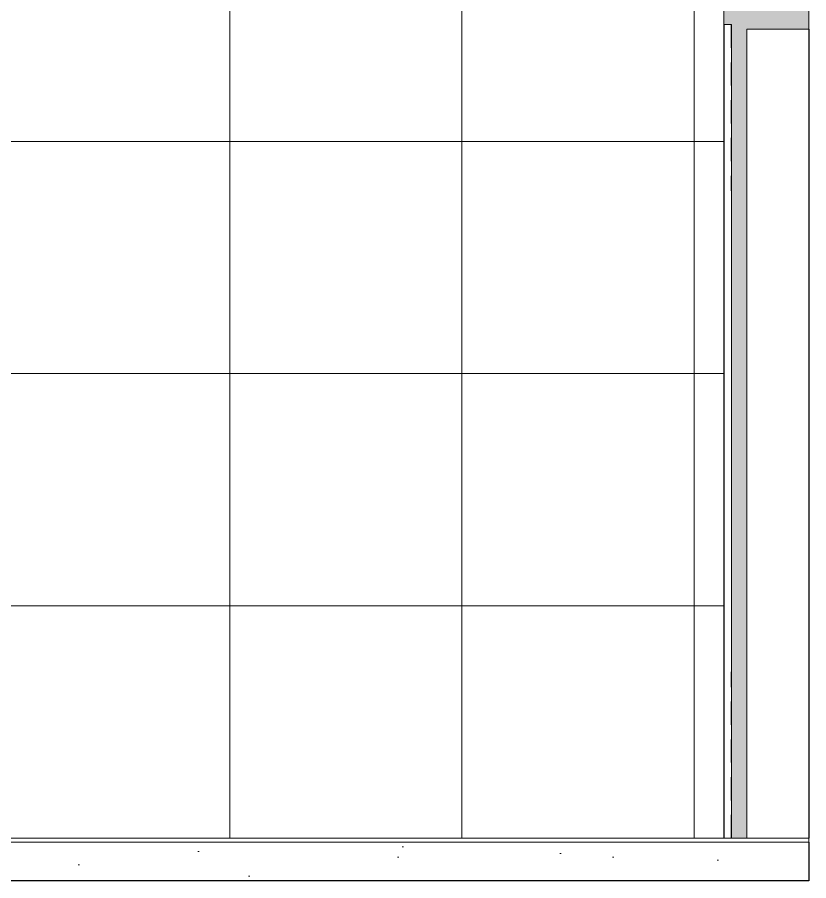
# Model space of a CAD drawing. Header units: metres. Extents: x -1.9 to 95.3, y -2.2 to 2.5.
# Drawn here: x 90.306 to 92.351, y -2.225 to 0.006 of the extents above; entities that cross this region are included whole.
import ezdxf

# ---------------------------------------------------------------- set-up
doc = ezdxf.new("R2010")
doc.units = ezdxf.units.M
doc.header["$MEASUREMENT"] = 0
for name, color, linetype, lineweight, true_color in [('LAJES.EST_Caneta_No__254', 7, 'Continuous', 0, 0xd1c9ad), ('LAJES.EST_Caneta_No__97', 7, 'Continuous', 13, 0x6b6b6b), ('PAREDE CONSTRUIR_Caneta_No__97', 7, 'Continuous', 13, 0x6b6b6b), ('Portas Archicad_Caneta_No__9', 7, 'Continuous', 9, 0x020202)]:
    doc.layers.add(name, color=color, linetype=linetype, lineweight=lineweight, true_color=true_color)
for name, color, linetype, lineweight in [('LAJES.EST_Caneta_No__4', 7, 'Continuous', 25), ('LAJES.EST_Caneta_No__7', 7, 'Continuous', 13), ('Portas Archicad_Caneta_No__241', 7, 'Continuous', 13), ('Portas Archicad_Caneta_No__3', 7, 'Continuous', 30)]:
    doc.layers.add(name, color=color, linetype=linetype, lineweight=lineweight)
doc.layers.add('Portas Archicad', color=7, linetype='Continuous')
pattern_1 = [(45, (130.5551, -1.615), (-0.159099, 0.159099), [0, -0.15, 0, -0.225]), (110, (131.0551, -1.615), (0.2114308, 0.0769545), [0, -0.11, 0, -0.19])]
pattern_2 = [(50, (130.5551, -2.115), (-0.546554, 0.0478173), [0.05715, -0.62865]), (355, (130.5551, -2.115), (-0.10573, 0.5731705), [0.04572, -0.502922]), (100.4514, (130.60065, -2.119), (0.440824, 0.525353), [0.04857, -0.534271]), (46.1842, (130.5551, -1.9626), (-0.813237, 0.126127), [0.085725, -0.942975]), (96.6356, (130.6229, -1.9731), (0.712212, 0.742278), [0.072855, -0.801407]), (351.1842, (130.5551, -1.9626), (0.712212, 0.742278), [0.06858, -0.75438]), (21, (130.6313, -2.0007), (-0.454843, 0.3067956), [0.05715, -0.62865]), (326, (130.6313, -2.0007), (0.185406, 0.552564), [0.04572, -0.50292]), (71.4514, (130.6692, -2.02627), (0.640249, 0.245768), [0.04857, -0.53427]), (37.5, (130.5551, -2.115), (0.0092658, 0.2536651), [0, -0.496824, 0, -0.51054, 0, -0.504825]), (7.5, (130.5551, -2.115), (0.200459, 0.3005417), [0, -0.291084, 0, -0.485394, 0, -0.192405]), (327.5, (130.38518, -2.115), (-0.4067718, 0.0171862), [0, -0.1905, 0, -0.59436, 0, -0.78867]), (317.5, (130.30898, -2.115), (0.4443875, 0.0762795), [0, -0.24765, 0, -0.394716, 0, -0.56007])]

msp = doc.modelspace()

# ---------------------------------------------------------------- hatches: boundary and pattern name
at = {"layer": 'LAJES.EST_Caneta_No__254', "linetype": 'Continuous', "lineweight": 0, "true_color": 0xd1c9ad}
h = msp.add_hatch(dxfattribs=at)
h.set_pattern_fill('Haie_OD_0018', color=9, style=0, pattern_type=2)
h.set_pattern_definition(pattern_1)
h.paths.add_polyline_path([(92.1514, -2.115), (88.4549, -2.115), (88.4549, -2.125), (92.1514, -2.125)])
h = msp.add_hatch(dxfattribs=at)
h.set_pattern_fill('Haie_OD_0018', color=9, style=0, pattern_type=2)
h.set_pattern_definition(pattern_1)
h.paths.add_polyline_path([(92.1514, -2.115), (92.1514, -2.125), (92.3514, -2.125), (92.3514, -2.115)])
at = {"layer": 'LAJES.EST_Caneta_No__97', "linetype": 'Continuous', "lineweight": 13, "true_color": 0x6b6b6b}
h = msp.add_hatch(dxfattribs=at)
h.set_pattern_fill('AR_CONC_0018', color=251, style=0, pattern_type=2)
h.set_pattern_definition(pattern_2)
h.paths.add_polyline_path([(88.4549, -2.125), (88.4549, -2.225), (92.1514, -2.225), (92.1514, -2.125)])
h = msp.add_hatch(dxfattribs=at)
h.set_pattern_fill('AR_CONC_0018', color=251, style=0, pattern_type=2)
h.set_pattern_definition(pattern_2)
h.paths.add_polyline_path([(92.1514, -2.125), (92.1514, -2.225), (92.3514, -2.225), (92.3514, -2.125)])
at = {"layer": 'PAREDE CONSTRUIR_Caneta_No__97', "linetype": 'Continuous', "lineweight": 13, "true_color": 0x6b6b6b}
h = msp.add_hatch(dxfattribs=at)
h.set_pattern_fill('Ceramica_60_x_60_0018', color=251, style=0, pattern_type=2)
h.set_pattern_definition([(0, (88.4549, -2.115), (0, 0.6), []), (90, (88.4549, -2.115), (-0.6, 0), [])])
h.paths.add_polyline_path([(88.4549, 0.925), (88.4649, 0.925), (88.4649, 0.045), (88.4549, 0.045), (88.4549, -2.115), (92.1324, -2.115), (92.1324, -0.013), (92.1324, 0.037), (92.1514, 0.037), (92.1514, 1.035), (88.4549, 1.035)])
at = {"layer": 'Portas Archicad', "linetype": 'Continuous', "lineweight": 0, "true_color": 0xffffff}
for points in [[(92.1324, -0.013), (92.1514, -0.013), (92.1514, 0.037), (92.1324, 0.037)], [(92.1914, -0.013), (92.1914, -0.025), (92.3514, -0.025), (92.3514, 0.025), (92.1514, 0.025), (92.1514, -0.013)], [(92.1514, -2.115), (92.1914, -2.115), (92.1914, -0.013), (92.1514, -0.013)]]:
    msp.add_hatch(color=7, dxfattribs=at).paths.add_polyline_path(points)

# ---------------------------------------------------------------- linework, layer by layer
at = {"layer": 'LAJES.EST_Caneta_No__4', "color": 7, "linetype": 'Continuous', "lineweight": 25}
for p, q in [((92.3514, -2.125), (92.3514, -2.225)), ((92.1514, -2.225), (88.4549, -2.225)), ((92.3514, -2.225), (92.1514, -2.225))]:
    msp.add_line(p, q, dxfattribs=at)
at = {"layer": 'LAJES.EST_Caneta_No__7', "color": 7, "linetype": 'Continuous', "lineweight": 13}
for p, q in [((92.1514, -2.115), (88.4549, -2.115)), ((92.3514, -2.115), (92.3514, -2.125)), ((92.1514, -2.125), (88.4549, -2.125)), ((92.3514, -2.125), (92.1514, -2.125))]:
    msp.add_line(p, q, dxfattribs=at)
at = {"layer": 'LAJES.EST_Caneta_No__7', "color": 7, "linetype": 'Continuous', "lineweight": 13, "flags": 128}
msp.add_lwpolyline([(92.3514, -2.115), (92.1914, -2.115), (92.1514, -2.115)], dxfattribs=at)
at = {"layer": 'Portas Archicad_Caneta_No__241', "color": 7, "linetype": 'Continuous', "lineweight": 13}
for p, q in [((92.1513, -0.013), (92.1513, -0.0731)), ((92.1915, -0.0266), (92.1915, -0.0731)), ((92.1513, -0.1106), (92.1513, -0.1707)), ((92.1915, -0.1106), (92.1915, -0.1707)), ((92.1513, -0.2083), (92.1513, -0.2683)), ((92.1915, -0.2083), (92.1915, -0.2683)), ((92.1513, -0.3059), (92.1513, -0.366)), ((92.1915, -0.3059), (92.1915, -0.366)), ((92.1513, -0.4035), (92.1513, -0.4424)), ((92.1915, -0.4035), (92.1915, -0.4424)), ((92.1513, -1.7245), (92.1513, -1.6856)), ((92.1915, -1.7245), (92.1915, -1.6856)), ((92.1513, -1.8221), (92.1513, -1.762)), ((92.1915, -1.8221), (92.1915, -1.762)), ((92.1513, -1.9197), (92.1513, -1.8597)), ((92.1915, -1.9197), (92.1915, -1.8597)), ((92.1513, -2.0174), (92.1513, -1.9573)), ((92.1915, -2.0174), (92.1915, -1.9573)), ((92.1513, -2.115), (92.1513, -2.0549)), ((92.1915, -2.1014), (92.1915, -2.0549))]:
    msp.add_line(p, q, dxfattribs=at)
at = {"layer": 'Portas Archicad_Caneta_No__3', "color": 7, "linetype": 'Continuous', "lineweight": 30}
for p, q in [((92.1324, -0.013), (92.1324, -2.115)), ((92.3514, -0.025), (92.3514, -2.115))]:
    msp.add_line(p, q, dxfattribs=at)
at = {"layer": 'Portas Archicad_Caneta_No__9', "color": 18, "linetype": 'Continuous', "lineweight": 9, "true_color": 0x020202}
for p, q in [((92.1324, 0.037), (92.1324, -0.013)), ((92.1514, -0.013), (92.1324, -0.013)), ((92.1514, -0.013), (92.1514, -2.115)), ((92.1914, -0.025), (92.1914, -2.115)), ((92.3514, -0.025), (92.1914, -0.025))]:
    msp.add_line(p, q, dxfattribs=at)
at = {"layer": 'Portas Archicad_Caneta_No__9', "color": 18, "linetype": 'Continuous', "lineweight": 9, "true_color": 0x020202, "flags": 128}
msp.add_lwpolyline([(92.3514, 0.025), (92.3514, -0.013), (92.3514, -0.025)], dxfattribs=at)

doc.saveas('drawing.dxf')
